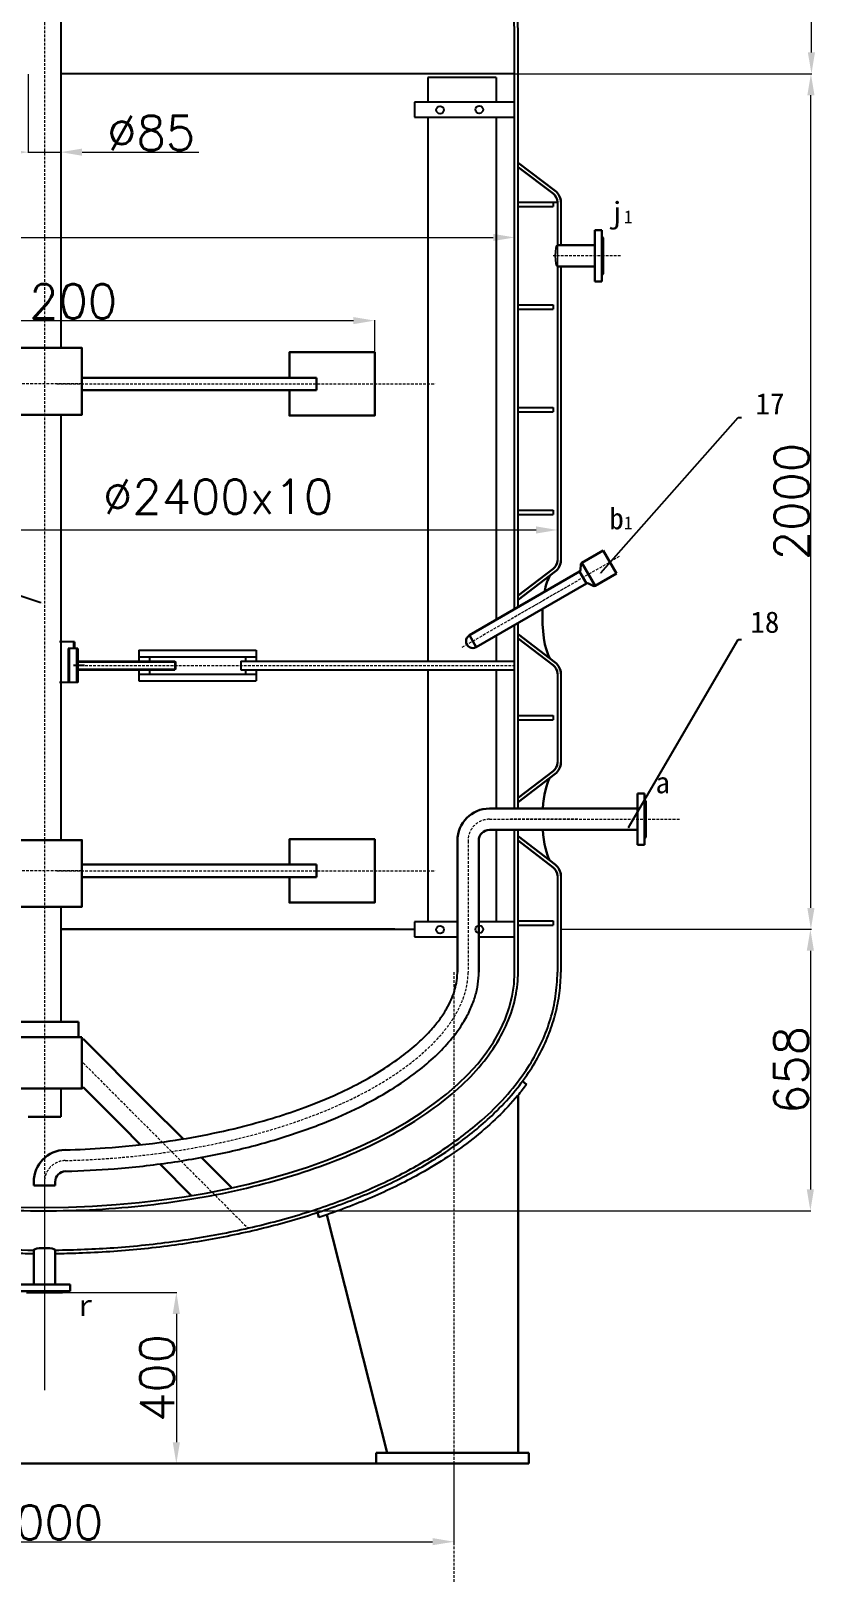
# Model space of a CAD drawing. Header units: millimetres. Extents: x -7851 to 49131, y -10352 to 4613.
# Drawn here: x 5809 to 7643, y -1685 to 1941 of the extents above; entities that cross this region are included whole.
import ezdxf
from ezdxf import colors
from ezdxf.entities.mleader import LeaderData, LeaderLine
from ezdxf.math import Vec2, Vec3

# ---------------------------------------------------------------- set-up
doc = ezdxf.new("R2010")
doc.units = ezdxf.units.MM
doc.linetypes.add('DASHED2', pattern=[9.525, 6.35, -3.175])
doc.layers.add('图层3', color=1, linetype='DASHED2', lineweight=5)
doc.layers.add('实体', color=7, linetype='Continuous', lineweight=30)
doc.styles.get("Standard").update_dxf_attribs({"font": 'txt.shx', "height": 80, "bigfont": 'gbcbig.shx'})
doc.dimstyles.new('副本 ISO-25', dxfattribs={"dimtxt": 80, "dimasz": 50, "dimexe": 1.25, "dimexo": 0.625, "dimgap": 5, "dimtad": 1, "dimtxsty": 'Standard', "dimcen": 2.5, "dimadec": 0, "dimazin": 0, "dimtfac": 1, "dimtmove": 0, "dimatfit": 3, "dimfxl": 1, "dimlwd": 5, "dimlwe": 5, "dimarcsym": 0})

# ---------------------------------------------------------------- blocks, each defined once
blk = doc.blocks.new('*D9')
at = {"layer": 'Defpoints', "color": 0}
for p in [(4740.5, 2191), (6940.5, 1841.2), (6940.5, 1458.6)]:
    blk.add_point(p, dxfattribs=at)
at = {"layer": '实体', "color": 0, "lineweight": 5}
for p, q in [((4740.5, 2190.4), (4740.5, 1457.4)), ((6940.5, 1840.6), (6940.5, 1457.4)), ((4790.5, 1458.6), (6890.5, 1458.6))]:
    blk.add_line(p, q, dxfattribs=at)
at = {"layer": '实体', "color": 0}
for points in [[(4790.5, 1466.9), (4790.5, 1450.3), (4740.5, 1458.6)], [(6890.5, 1466.9), (6890.5, 1450.3), (6940.5, 1458.6)]]:
    blk.add_solid(points, dxfattribs=at)
at = {"layer": '实体', "color": 0, "insert": (5481.3, 1528.9), "char_height": 80, "attachment_point": 5}
blk.add_mtext('%%C2200x10', dxfattribs=at)
blk = doc.blocks.new('*D10')
at = {"layer": 'Defpoints', "color": 0}
for p in [(5802.5, 1841.2), (5878.5, 1841.2), (5878.5, 1658)]:
    blk.add_point(p, dxfattribs=at)
at = {"layer": '实体', "color": 0, "lineweight": 5}
for p, q in [((5802.5, 1840.6), (5802.5, 1656.7)), ((5878.5, 1840.6), (5878.5, 1656.7)), ((5752.5, 1658), (5702.5, 1658)), ((5802.5, 1658), (5878.5, 1658)), ((5928.5, 1658), (6201.8, 1658))]:
    blk.add_line(p, q, dxfattribs=at)
at = {"layer": '实体', "color": 0}
for points in [[(5752.5, 1666.3), (5752.5, 1649.6), (5802.5, 1658)], [(5928.5, 1666.3), (5928.5, 1649.6), (5878.5, 1658)]]:
    blk.add_solid(points, dxfattribs=at)
at = {"layer": '实体', "color": 0, "insert": (6090.1, 1703), "char_height": 80, "attachment_point": 5}
blk.add_mtext('%%C85', dxfattribs=at)
blk = doc.blocks.new('*D11')
at = {"layer": 'Defpoints', "color": 0}
for p in [(6613.3, 1264.2), (5064.7, 1190.4), (6613.3, 1190.4)]:
    blk.add_point(p, dxfattribs=at)
at = {"layer": '实体', "color": 0, "lineweight": 5}
for p, q in [((5064.7, 1191.1), (5064.7, 1265.5)), ((5114.7, 1264.2), (6563.3, 1264.2)), ((6613.3, 1191.1), (6613.3, 1265.5))]:
    blk.add_line(p, q, dxfattribs=at)
at = {"layer": '实体', "color": 0}
for points in [[(5114.7, 1272.5), (5114.7, 1255.9), (5064.7, 1264.2)], [(6563.3, 1272.5), (6563.3, 1255.9), (6613.3, 1264.2)]]:
    blk.add_solid(points, dxfattribs=at)
at = {"layer": '实体', "color": 0, "insert": (5839, 1309.2), "char_height": 80, "attachment_point": 5}
blk.add_mtext('%%C1200', dxfattribs=at)
blk = doc.blocks.new('*D13')
at = {"layer": 'Defpoints', "color": 0}
for p in [(7040.5, 1541.2), (4640.5, 1390.7), (7040.5, 774.8)]:
    blk.add_point(p, dxfattribs=at)
at = {"layer": '实体', "color": 0, "lineweight": 5}
for p, q in [((7040.5, 1540.6), (7040.5, 773.5)), ((4640.5, 1390.1), (4640.5, 773.5)), ((4690.5, 774.8), (6990.5, 774.8))]:
    blk.add_line(p, q, dxfattribs=at)
at = {"layer": '实体', "color": 0}
for points in [[(4690.5, 783.1), (4690.5, 766.4), (4640.5, 774.8)], [(6990.5, 783.1), (6990.5, 766.4), (7040.5, 774.8)]]:
    blk.add_solid(points, dxfattribs=at)
at = {"layer": '实体', "color": 0, "insert": (6246.7, 852.5), "char_height": 80, "attachment_point": 5}
blk.add_mtext('%%C2400x10', dxfattribs=at)
blk = doc.blocks.new('*D14')
at = {"layer": 'Defpoints', "color": 0}
for p in [(5840.5, -1007.8), (5840.5, -1407.8), (6149, -1407.8)]:
    blk.add_point(p, dxfattribs=at)
at = {"layer": '实体', "color": 0, "lineweight": 5}
for p, q in [((5841.1, -1007.8), (6150.2, -1007.8)), ((6149, -1057.8), (6149, -1357.8)), ((5841.1, -1407.8), (6150.2, -1407.8))]:
    blk.add_line(p, q, dxfattribs=at)
at = {"layer": '实体', "color": 0}
for points in [[(6140.6, -1057.8), (6157.3, -1057.8), (6149, -1007.8)], [(6140.6, -1357.8), (6157.3, -1357.8), (6149, -1407.8)]]:
    blk.add_solid(points, dxfattribs=at)
at = {"layer": '实体', "color": 0, "insert": (6104, -1207.8), "char_height": 80, "attachment_point": 5, "rotation": 90}
blk.add_mtext('400', dxfattribs=at)
blk = doc.blocks.new('*D15')
at = {"layer": 'Defpoints', "color": 0}
for p in [(6940.5, 1841.2), (7633.6, 1841.2), (7190.9, -158.8)]:
    blk.add_point(p, dxfattribs=at)
at = {"layer": '实体', "color": 0, "lineweight": 5}
for p, q in [((6941.1, 1841.2), (7634.9, 1841.2)), ((7633.6, -108.8), (7633.6, 1791.2)), ((7191.5, -158.8), (7634.9, -158.8))]:
    blk.add_line(p, q, dxfattribs=at)
at = {"layer": '实体', "color": 0}
for points in [[(7625.3, 1791.2), (7642, 1791.2), (7633.6, 1841.2)], [(7625.3, -108.8), (7642, -108.8), (7633.6, -158.8)]]:
    blk.add_solid(points, dxfattribs=at)
at = {"layer": '实体', "color": 0, "insert": (7588.6, 841.2), "char_height": 80, "attachment_point": 5, "rotation": 90}
blk.add_mtext('2000', dxfattribs=at)
blk = doc.blocks.new('*D16')
at = {"layer": 'Defpoints', "color": 0}
for p in [(5840.5, 2499.2), (7634.9, 2499.2), (7633.6, 1841.2)]:
    blk.add_point(p, dxfattribs=at)
at = {"layer": '实体', "color": 0, "lineweight": 5}
for p, q in [((5841.1, 2499.2), (7636.1, 2499.2)), ((7634.9, 1891.2), (7634.9, 2449.2)), ((7634.2, 1841.2), (7636.1, 1841.2))]:
    blk.add_line(p, q, dxfattribs=at)
at = {"layer": '实体', "color": 0}
for points in [[(7626.5, 2449.2), (7643.2, 2449.2), (7634.9, 2499.2)], [(7626.5, 1891.2), (7643.2, 1891.2), (7634.9, 1841.2)]]:
    blk.add_solid(points, dxfattribs=at)
at = {"layer": '实体', "color": 0, "insert": (7589.9, 2170.2), "char_height": 80, "attachment_point": 5, "rotation": 90}
blk.add_mtext('658', dxfattribs=at)
blk = doc.blocks.new('*D17')
at = {"layer": 'Defpoints', "color": 0}
for p in [(7048.5, -158.8), (5840.5, -816.8), (7632.4, -816.8)]:
    blk.add_point(p, dxfattribs=at)
at = {"layer": '实体', "color": 0, "lineweight": 5}
for p, q in [((7049.1, -158.8), (7633.6, -158.8)), ((7632.4, -208.8), (7632.4, -766.8)), ((5841.1, -816.8), (7633.6, -816.8))]:
    blk.add_line(p, q, dxfattribs=at)
at = {"layer": '实体', "color": 0}
for points in [[(7624, -208.8), (7640.7, -208.8), (7632.4, -158.8)], [(7624, -766.8), (7640.7, -766.8), (7632.4, -816.8)]]:
    blk.add_solid(points, dxfattribs=at)
at = {"layer": '实体', "color": 0, "insert": (7587.4, -487.8), "char_height": 80, "attachment_point": 5, "rotation": 90}
blk.add_mtext('658', dxfattribs=at)
blk = doc.blocks.new('*D40')
at = {"layer": 'Defpoints', "color": 0}
for p in [(4882.5, -1407.8), (6798.5, -1407.8), (6798.5, -1590.4)]:
    blk.add_point(p, dxfattribs=at)
at = {"layer": '实体', "color": 0, "lineweight": 5}
for p, q in [((4882.5, -1408.4), (4882.5, -1591.6)), ((6798.5, -1408.4), (6798.5, -1591.6)), ((4932.5, -1590.4), (6748.5, -1590.4))]:
    blk.add_line(p, q, dxfattribs=at)
at = {"layer": '实体', "color": 0}
for points in [[(4932.5, -1582), (4932.5, -1598.7), (4882.5, -1590.4)], [(6748.5, -1582), (6748.5, -1598.7), (6798.5, -1590.4)]]:
    blk.add_solid(points, dxfattribs=at)
at = {"layer": '实体', "color": 0, "insert": (5840.5, -1545.4), "char_height": 80, "attachment_point": 5}
blk.add_mtext('2000', dxfattribs=at)

msp = doc.modelspace()

# ---------------------------------------------------------------- linework, layer by layer
for p, q in [((5878.454, 2490.87), (5878.454, 1200.413)), ((6940.454, 589.673), (6940.454, 1941.198)), ((6948.454, 594.292), (6948.454, 1941.198)), ((6940.454, 1841.198), (5878.454, 1841.198)), ((6737.618, 1832.164), (6737.618, 1775.182)), ((6897.618, 1832.164), (6737.618, 1832.164)), ((6897.618, 1832.164), (6897.618, 1775.182)), ((6940.454, 1775.182), (6706.324, 1775.182)), ((6706.324, 1775.182), (6706.324, 1739.873)), ((6706.324, 1739.873), (6940.454, 1739.873)), ((6737.618, 1739.873), (6737.618, 467.934)), ((6897.618, 1739.873), (6897.618, 564.942)), ((6948.454, 1541.198), (7040.454, 1541.198)), ((6948.454, 1541.198), (7030.454, 1541.198)), ((6948.454, 1541.198), (7030.454, 1541.198)), ((6948.454, 1531.198), (7030.454, 1531.198)), ((7030.454, 1541.198), (7030.454, 1531.198)), ((7040.454, 1541.198), (7040.454, 1440.732)), ((7048.454, 1541.198), (7048.454, 1440.732)), ((7040.454, 1390.732), (7040.454, 703.59)), ((7048.454, 1390.732), (7048.454, 703.59)), ((6948.454, 1301.198), (7030.454, 1301.198)), ((6948.454, 1291.198), (7030.454, 1291.198)), ((7030.454, 1301.198), (7030.454, 1291.198)), ((6948.454, 1061.198), (7030.454, 1061.198)), ((7030.454, 1061.198), (7030.454, 1051.198)), ((5878.454, 1044.224), (5878.454, 49.973)), ((6948.454, 1051.198), (7030.454, 1051.198)), ((6948.454, 821.198), (7030.454, 821.198)), ((6948.454, 811.198), (7030.454, 811.198)), ((7030.454, 821.198), (7030.454, 811.198)), ((6940.454, 123.534), (6940.454, 552.723)), ((6948.454, 123.534), (6948.454, 557.342)), ((5908.166, 512.934), (5875.618, 512.934)), ((5911.002, 512.934), (5878.454, 512.934)), ((5908.166, 512.934), (5908.166, 497.934)), ((5911.002, 512.934), (5911.002, 497.934)), ((6897.618, 527.992), (6897.618, 467.934)), ((5895.618, 497.934), (5895.618, 417.934)), ((5915.618, 497.934), (5895.618, 497.934)), ((5898.454, 497.934), (5898.454, 417.934)), ((5918.454, 497.934), (5898.454, 497.934)), ((5915.618, 497.934), (5915.618, 417.934)), ((5918.454, 497.934), (5918.454, 417.934)), ((6061.516, 493.934), (6061.516, 467.934)), ((6061.516, 493.934), (6335.817, 493.934)), ((6061.516, 477.934), (6335.817, 477.934)), ((6086.516, 477.934), (6086.516, 467.934)), ((6310.817, 477.934), (6310.817, 467.934)), ((6335.817, 493.934), (6335.817, 467.934)), ((5930.918, 457.934), (5908.259, 457.934)), ((5933.754, 457.934), (5911.095, 457.934)), ((5915.618, 467.934), (6145.713, 467.934)), ((5915.618, 466.434), (6145.713, 466.434)), ((5915.618, 449.434), (6145.713, 449.434)), ((5915.618, 447.934), (6145.713, 447.934)), ((6061.516, 447.934), (6061.516, 421.934)), ((6061.516, 437.934), (6335.817, 437.934)), ((6086.516, 447.934), (6086.516, 437.934)), ((6145.713, 467.934), (6147.213, 466.434)), ((6145.713, 467.934), (6145.713, 447.934)), ((6147.213, 449.434), (6145.713, 447.934)), ((6147.213, 466.434), (6147.213, 449.434)), ((6300.121, 467.934), (6300.121, 447.934)), ((6300.121, 467.934), (6937.618, 467.934)), ((6300.121, 447.934), (6937.618, 447.934)), ((6310.817, 447.934), (6310.817, 437.934)), ((6335.817, 447.934), (6335.817, 421.934)), ((6737.618, 447.934), (6737.618, -141.147)), ((6897.618, 447.934), (6897.618, 123.534)), ((7040.454, 438.806), (7040.454, 230.926)), ((7048.454, 438.806), (7048.454, 230.926)), ((5915.618, 417.934), (5875.618, 417.934)), ((5918.454, 417.934), (5878.454, 417.934)), ((6061.516, 421.934), (6335.817, 421.934)), ((6948.454, 341.198), (7030.454, 341.198)), ((6948.454, 331.198), (7030.454, 331.198)), ((7030.454, 341.198), (7030.454, 331.198)), ((6897.618, 73.534), (6897.618, -141.147)), ((6940.454, -258.802), (6940.454, 73.534)), ((6948.454, -258.802), (6948.454, 73.534)), ((7040.454, -33.858), (7040.454, -258.802)), ((7048.454, -33.858), (7048.454, -258.802)), ((5878.454, -106.216), (5878.454, -374.926)), ((6706.324, -141.147), (6706.324, -176.456)), ((6806.537, -141.147), (6706.324, -141.147)), ((6940.454, -141.147), (6856.537, -141.147)), ((6948.454, -138.802), (7030.454, -138.802)), ((7030.454, -138.802), (7030.454, -148.802)), ((6660.334, -158.802), (5878.454, -158.802)), ((5878.454, -158.802), (6706.324, -158.802)), ((5878.454, -158.802), (6706.324, -158.802)), ((6706.324, -176.456), (6806.537, -176.456)), ((6856.537, -176.456), (6940.454, -176.456)), ((6948.454, -148.802), (7030.454, -148.802)), ((5878.454, -531.115), (5878.454, -596.86))]:
    msp.add_line(p, q)
for centre in [(6765.965, 1756.771), (6857.538, 1757.527), (6765.965, -159.558), (6857.538, -158.802)]:
    msp.add_circle(centre, 8.923)
for centre, major_axis, ratio, start_param, end_param in [((5840.454, 1941.198), (-1100, 0), 0.5, 3.14159265, 3.77372964), ((7040.454, 1415.732), (0, 25), 0.2, 0, 3.14159265), ((5840.454, -258.802), (-1100, 0), 0.5, 0, 3.14159265)]:
    msp.add_ellipse(centre, major_axis=major_axis, ratio=ratio, start_param=start_param, end_param=end_param)
for points, knots in [([(6948.454, 1941.198), (6948.454, 1955.595), (6947.355, 1969.991), (6942.968, 1998.679), (6939.681, 2012.971), (6928.961, 2047.818), (6920.321, 2068.26), (6898.622, 2108.447), (6885.564, 2128.193), (6855.223, 2166.759), (6837.941, 2185.579), (6799.384, 2222.088), (6778.109, 2239.775), (6746.21, 2263.243), (6737.183, 2269.592), (6727.897, 2275.841)], [3.141592654, 3.141592654, 3.141592654, 3.141592654, 3.217898241, 3.217898241, 3.294203829, 3.294203829, 3.405282086, 3.405282086, 3.516360343, 3.516360343, 3.6274386, 3.6274386, 3.738516856, 3.738516856, 3.78056949, 3.78056949, 3.78056949, 3.78056949]), ([(4632.454, -258.802), (4632.454, -272.859), (4633.23, -286.913), (4636.546, -317.002), (4639.336, -333.007), (4646.862, -364.622), (4651.596, -380.23), (4662.878, -410.902), (4669.425, -425.966), (4684.191, -455.46), (4692.41, -469.89), (4710.384, -498.072), (4720.14, -511.824), (4741.071, -538.638), (4752.247, -551.701), (4775.922, -577.139), (4788.421, -589.516), (4827.782, -625.631), (4856.504, -648.358), (4918.381, -691.17), (4951.54, -711.257), (5021.822, -748.781), (5058.947, -766.219), (5136.665, -798.381), (5177.261, -813.104), (5261.378, -839.74), (5304.901, -851.651), (5394.277, -872.565), (5440.131, -881.566), (5533.527, -896.571), (5581.069, -902.574), (5677.168, -911.519), (5725.724, -914.461), (5788.101, -916.248), (5801.775, -916.518), (5815.454, -916.666)], [0, 0, 0, 0, 0.05505027, 0.05505027, 0.11846385, 0.11846385, 0.18187743, 0.18187743, 0.245291, 0.245291, 0.30870458, 0.30870458, 0.37211816, 0.37211816, 0.43553173, 0.43553173, 0.49894531, 0.49894531, 0.62577246, 0.62577246, 0.75259962, 0.75259962, 0.87942677, 0.87942677, 1.00625393, 1.00625393, 1.13308108, 1.13308108, 1.25990824, 1.25990824, 1.38673539, 1.38673539, 1.51356254, 1.51356254, 1.54913103, 1.54913103, 1.54913103, 1.54913103]), ([(4640.454, -258.802), (4640.454, -272.687), (4641.227, -286.572), (4644.299, -314.197), (4646.598, -327.938), (4652.668, -355.148), (4656.438, -368.617), (4665.374, -395.184), (4670.539, -408.281), (4682.174, -434.036), (4688.645, -446.694), (4702.804, -471.528), (4710.492, -483.705), (4731.153, -513.549), (4744.84, -530.902), (4774.548, -564.463), (4790.571, -580.674), (4824.769, -611.965), (4842.946, -627.046), (4881.301, -656.092), (4901.481, -670.057), (4955.649, -704.455), (4990.993, -724.08), (5065.731, -760.546), (5105.127, -777.385), (5187.408, -808.178), (5230.293, -822.13), (5318.929, -847.029), (5364.681, -857.975), (5458.37, -876.753), (5506.309, -884.584), (5603.648, -897.042), (5653.049, -901.67), (5740.211, -906.923), (5777.819, -908.256), (5815.463, -908.666)], [0, 0, 0, 0, 0.05554015, 0.05554015, 0.1110803, 0.1110803, 0.16662045, 0.16662045, 0.2221606, 0.2221606, 0.27770075, 0.27770075, 0.3332409, 0.3332409, 0.41667894, 0.41667894, 0.50011699, 0.50011699, 0.58355503, 0.58355503, 0.66699307, 0.66699307, 0.79763433, 0.79763433, 0.92827559, 0.92827559, 1.05891685, 1.05891685, 1.18955811, 1.18955811, 1.32019936, 1.32019936, 1.45084062, 1.45084062, 1.54906367, 1.54906367, 1.54906367, 1.54906367]), ([(4732.454, -258.802), (4732.454, -273.198), (4733.554, -287.594), (4737.94, -316.282), (4741.227, -330.574), (4751.947, -365.422), (4760.587, -385.864), (4782.286, -426.05), (4795.344, -445.796), (4825.685, -484.362), (4842.967, -503.183), (4881.524, -539.691), (4902.799, -557.378), (4949.077, -591.424), (4974.079, -607.783), (5027.503, -638.986), (5055.925, -653.831), (5115.844, -681.837), (5147.34, -694.999), (5213.025, -719.484), (5247.213, -730.808), (5317.865, -751.485), (5354.328, -760.838), (5429.087, -777.462), (5467.381, -784.733), (5545.334, -797.107), (5584.992, -802.21), (5665.188, -810.185), (5705.726, -813.057), (5787.185, -816.537), (5828.106, -817.145), (5909.833, -816.09), (5950.638, -814.426), (6031.633, -808.846), (6071.822, -804.931), (6151.096, -794.895), (6190.179, -788.774), (6266.762, -774.402), (6304.262, -766.15), (6377.221, -747.613), (6412.68, -737.328), (6481.125, -714.847), (6514.111, -702.651), (6577.209, -676.49), (6607.321, -662.525), (6664.305, -632.989), (6691.177, -617.418), (6741.353, -584.847), (6764.658, -567.847), (6807.411, -532.607), (6826.86, -514.368), (6861.652, -476.85), (6876.997, -457.573), (6903.366, -418.196), (6914.392, -398.096), (6931.947, -357.319), (6938.476, -336.641), (6946.529, -296.892), (6948.454, -277.847), (6948.454, -258.802)], [0, 0, 0, 0, 0.07630559, 0.07630559, 0.15261118, 0.15261118, 0.26368943, 0.26368943, 0.37476769, 0.37476769, 0.48584595, 0.48584595, 0.5969242, 0.5969242, 0.70800246, 0.70800246, 0.81908072, 0.81908072, 0.93015897, 0.93015897, 1.04123723, 1.04123723, 1.15231549, 1.15231549, 1.26339374, 1.26339374, 1.374472, 1.374472, 1.48555026, 1.48555026, 1.59662851, 1.59662851, 1.70770677, 1.70770677, 1.81878503, 1.81878503, 1.92986328, 1.92986328, 2.04094154, 2.04094154, 2.1520198, 2.1520198, 2.26309805, 2.26309805, 2.37417631, 2.37417631, 2.48525457, 2.48525457, 2.59633282, 2.59633282, 2.70741108, 2.70741108, 2.81848934, 2.81848934, 2.9295676, 2.9295676, 3.04064585, 3.04064585, 3.14159265, 3.14159265, 3.14159265, 3.14159265]), ([(5865.445, -908.666), (5911.28, -908.168), (5957.06, -906.298), (6052.121, -899.536), (6101.334, -894.38), (6198.176, -880.876), (6245.805, -872.529), (6338.762, -852.735), (6384.089, -841.289), (6471.772, -815.41), (6514.127, -800.977), (6595.252, -769.243), (6634.022, -751.942), (6707.421, -714.565), (6742.052, -694.491), (6806.654, -651.613), (6836.628, -628.809), (6883.349, -587.53), (6901.398, -569.743), (6934.653, -532.77), (6949.858, -513.583), (6974.224, -478.045), (6983.981, -461.956), (7001.353, -428.972), (7008.967, -412.076), (7021.851, -377.601), (7027.121, -360.02), (7035.135, -324.387), (7037.878, -306.335), (7040.069, -278.413), (7040.454, -268.607), (7040.454, -258.802)], [1.592529, 1.592529, 1.592529, 1.592529, 1.71212314, 1.71212314, 1.8427644, 1.8427644, 1.97340566, 1.97340566, 2.10404691, 2.10404691, 2.23468817, 2.23468817, 2.36532943, 2.36532943, 2.49597069, 2.49597069, 2.62661195, 2.62661195, 2.71897619, 2.71897619, 2.81134043, 2.81134043, 2.88409805, 2.88409805, 2.95685567, 2.95685567, 3.0296133, 3.0296133, 3.10237092, 3.10237092, 3.14159265, 3.14159265, 3.14159265, 3.14159265]), ([(5865.454, -916.666), (5883.887, -916.466), (5902.31, -916.046), (5969.387, -913.708), (6017.875, -910.466), (6113.77, -900.925), (6161.177, -894.626), (6254.238, -879.039), (6299.892, -869.75), (6388.809, -848.27), (6432.072, -836.079), (6515.614, -808.897), (6555.895, -793.905), (6632.932, -761.215), (6669.692, -743.516), (6739.196, -705.476), (6771.943, -685.132), (6832.952, -641.805), (6861.214, -618.818), (6903.049, -579.278), (6918.149, -563.55), (6945.533, -531.822), (6957.916, -515.874), (6979.479, -484.614), (6988.852, -469.389), (7005.435, -438.734), (7012.709, -423.326), (7025.138, -392.442), (7030.357, -376.982), (7038.889, -345.627), (7042.201, -329.727), (7046.818, -297.675), (7048.121, -281.521), (7048.435, -263.168), (7048.454, -260.985), (7048.454, -258.802)], [1.59246163, 1.59246163, 1.59246163, 1.59246163, 1.6403897, 1.6403897, 1.76721685, 1.76721685, 1.89404401, 1.89404401, 2.02087116, 2.02087116, 2.14769831, 2.14769831, 2.27452547, 2.27452547, 2.40135262, 2.40135262, 2.52817978, 2.52817978, 2.65500693, 2.65500693, 2.73420218, 2.73420218, 2.80948424, 2.80948424, 2.87743449, 2.87743449, 2.94303223, 2.94303223, 3.0063689, 3.0063689, 3.06970558, 3.06970558, 3.13304225, 3.13304225, 3.14159265, 3.14159265, 3.14159265, 3.14159265]), ([(5888.7, -674.317), (5920.216, -673.58), (5951.656, -672.121), (6025.285, -666.995), (6067.281, -662.721), (6142.996, -652.533), (6176.952, -646.996), (6243.314, -634.231), (6275.714, -627.002), (6332.447, -612.535), (6357.12, -605.573), (6404.973, -590.714), (6428.155, -582.818), (6477.41, -564.49), (6503.097, -553.868), (6547.64, -533.486), (6566.919, -523.875), (6603.366, -504.121), (6620.531, -493.979), (6652.598, -473.346), (6667.504, -462.853), (6694.935, -441.741), (6707.47, -431.113), (6728.381, -411.586), (6737.107, -402.665), (6752.832, -385.058), (6759.836, -376.368), (6771.812, -359.883), (6776.883, -352.066), (6785.433, -337.269), (6788.986, -330.265), (6795.015, -316.647), (6797.491, -310.034), (6801.502, -297.152), (6803.034, -290.9), (6804.831, -281.06), (6805.355, -277.42), (6806.038, -270.981), (6806.251, -268.168), (6806.483, -263.17), (6806.534, -260.986), (6806.534, -258.802)], [1.61751901, 1.61751901, 1.61751901, 1.61751901, 1.70915847, 1.70915847, 1.83371036, 1.83371036, 1.93806678, 1.93806678, 2.04242321, 2.04242321, 2.12650984, 2.12650984, 2.21059648, 2.21059648, 2.31195663, 2.31195663, 2.39646563, 2.39646563, 2.48097463, 2.48097463, 2.56548362, 2.56548362, 2.64999262, 2.64999262, 2.72158997, 2.72158997, 2.79318733, 2.79318733, 2.86035162, 2.86035162, 2.92375218, 2.92375218, 2.98715273, 2.98715273, 3.05055328, 3.05055328, 3.08859957, 3.08859957, 3.11837106, 3.11837106, 3.14159265, 3.14159265, 3.14159265, 3.14159265]), ([(5889.87, -724.304), (5928.069, -723.411), (5966.163, -721.482), (6048.94, -715.008), (6093.476, -710.029), (6180.735, -697.268), (6223.459, -689.485), (6306.304, -671.288), (6346.425, -660.873), (6423.309, -637.657), (6460.073, -624.854), (6523.735, -599.495), (6551.256, -587.256), (6603.114, -561.582), (6627.45, -548.147), (6672.617, -520.367), (6693.447, -506.022), (6727.896, -479.432), (6742.138, -467.282), (6768.032, -442.814), (6779.684, -430.498), (6800.388, -405.917), (6809.44, -393.654), (6823.683, -371.459), (6829.271, -361.489), (6838.811, -341.786), (6842.763, -332.053), (6849.147, -312.829), (6851.58, -303.337), (6855.034, -284.527), (6856.056, -275.206), (6856.49, -263.537), (6856.534, -261.169), (6856.534, -258.802)], [1.61751955, 1.61751955, 1.61751955, 1.61751955, 1.72596019, 1.72596019, 1.85534326, 1.85534326, 1.98472633, 1.98472633, 2.1141094, 2.1141094, 2.24349247, 2.24349247, 2.35125414, 2.35125414, 2.45901582, 2.45901582, 2.5667775, 2.5667775, 2.65488775, 2.65488775, 2.742998, 2.742998, 2.83110825, 2.83110825, 2.90408325, 2.90408325, 2.97705825, 2.97705825, 3.05003325, 3.05003325, 3.12300825, 3.12300825, 3.14159265, 3.14159265, 3.14159265, 3.14159265]), ([(6968.454, -521.184), (6961.704, -530.299), (6954.641, -539.255), (6933.052, -565.059), (6917.714, -581.475), (6885.006, -613.151), (6867.637, -628.413), (6831.018, -657.815), (6811.768, -671.954), (6771.519, -699.133), (6750.519, -712.173), (6694.515, -744.244), (6658.324, -762.483), (6582.411, -796.25), (6542.687, -811.778), (6495.134, -828.082), (6488.779, -830.216), (6482.389, -832.317)], [0.354605773, 0.354605773, 0.354605773, 0.354605773, 0.396197492, 0.396197492, 0.476585821, 0.476585821, 0.55697415, 0.55697415, 0.637362479, 0.637362479, 0.717750808, 0.717750808, 0.843736782, 0.843736782, 0.969722757, 0.969722757, 0.989031472, 0.989031472, 0.989031472, 0.989031472])]:
    msp.add_open_spline(points, degree=3, knots=knots)
at = {"layer": '图层3'}
for p, q in [((5840.454, 3199.772), (5840.454, -1235.767)), ((7188.454, 1415.732), (7030.804, 1415.732)), ((5928.01, 1116.34), (4925.665, 1116.34)), ((5869.254, 1116.34), (6755.243, 1116.34)), ((7185.379, 712.606), (6815.344, 498.966)), ((7068.626, 645.198), (6932.097, 566.373)), ((5935.618, 457.934), (6937.618, 457.934)), ((6881.537, 98.534), (7327.8, 98.534)), ((7088.454, 98.534), (6930.804, 98.534)), ((6831.537, 48.534), (6831.537, -258.802)), ((5928.01, -22.144), (4925.665, -22.144)), ((5869.254, -22.144), (6755.243, -22.144)), ((6798.454, -258.802), (6798.454, -1684.552)), ((5930.846, -471.052), (6316.456, -857.321)), ((5840.454, -749.297), (5840.454, -1235.767))]:
    msp.add_line(p, q, dxfattribs=at)
for centre, start in [((6881.537, 48.534), 90), ((5890.454, -749.297), 91.339465)]:
    msp.add_arc(centre, 50, start, 180, dxfattribs=at)
msp.add_open_spline([(5889.285, -699.311), (5906.092, -698.918), (5922.877, -698.322), (5977.209, -695.733), (6014.579, -692.924), (6088.397, -685.31), (6124.842, -680.509), (6196.322, -668.988), (6231.359, -662.271), (6300.09, -646.915), (6333.759, -638.247), (6398.656, -619.221), (6429.886, -608.862), (6489.489, -586.656), (6517.858, -574.808), (6566.606, -552.082), (6587.508, -541.401), (6626.893, -519.385), (6645.37, -508.05), (6675.591, -487.716), (6687.884, -478.815), (6710.914, -460.861), (6721.655, -451.807), (6742.589, -432.717), (6752.607, -422.675), (6770.708, -402.707), (6778.785, -392.784), (6793.062, -373.201), (6799.256, -363.547), (6808.87, -346.415), (6812.594, -338.873), (6818.97, -324.061), (6821.625, -316.788), (6825.96, -302.491), (6827.641, -295.469), (6830.118, -281.581), (6830.911, -274.733), (6831.451, -264.867), (6831.534, -261.834), (6831.534, -258.802)], degree=3, knots=[1.6175197, 1.6175197, 1.6175197, 1.6175197, 1.66580172, 1.66580172, 1.77420329, 1.77420329, 1.88260487, 1.88260487, 1.99100644, 1.99100644, 2.10113523, 2.10113523, 2.21118821, 2.21118821, 2.32124119, 2.32124119, 2.41186939, 2.41186939, 2.50249759, 2.50249759, 2.57128798, 2.57128798, 2.64007837, 2.64007837, 2.71606759, 2.71606759, 2.7920568, 2.7920568, 2.86804601, 2.86804601, 2.92958613, 2.92958613, 2.99112626, 2.99112626, 3.05266638, 3.05266638, 3.11420651, 3.11420651, 3.14159265, 3.14159265, 3.14159265, 3.14159265], dxfattribs=at)
at = {"layer": '实体'}
for p, q in [((7035.254, 1567.598), (6948.454, 1632.698)), ((7030.454, 1561.198), (6948.454, 1622.698)), ((7144.454, 1475.732), (7128.454, 1475.732)), ((7128.454, 1475.732), (7128.454, 1355.732)), ((7144.454, 1475.732), (7144.454, 1355.732)), ((7147.454, 1457.732), (7144.454, 1460.732)), ((7147.454, 1457.732), (7147.454, 1373.732)), ((7128.454, 1440.732), (7040.454, 1440.732)), ((7128.454, 1390.732), (7040.454, 1390.732)), ((7144.454, 1355.732), (7128.454, 1355.732)), ((7147.454, 1373.732), (7144.454, 1370.732)), ((6477.217, 1130.7), (5928.01, 1130.7)), ((6477.217, 1130.7), (6477.217, 1101.389)), ((5928.01, 1101.389), (6477.217, 1101.389)), ((7147.712, 726.654), (7098.068, 697.992)), ((7147.712, 726.654), (7178.712, 672.961)), ((7095.578, 693.984), (7094.763, 681.334)), ((7098.068, 697.992), (7129.068, 644.299)), ((7092.273, 677.326), (6834.783, 528.664)), ((7030.592, 683.695), (6948.454, 621.198)), ((7035.436, 677.328), (6948.454, 611.146)), ((7092.273, 677.326), (7108.273, 649.613)), ((7178.712, 672.961), (7129.068, 644.299)), ((7108.273, 649.613), (6850.783, 500.951)), ((7124.352, 644.147), (7112.989, 649.765)), ((6834.783, 528.664), (6850.783, 500.951)), ((7035.436, 465.069), (6948.454, 531.251)), ((7030.592, 458.702), (6948.454, 521.198)), ((7030.592, 211.03), (6948.454, 148.534)), ((7035.436, 204.664), (6948.454, 138.482)), ((7244.056, 158.534), (7228.056, 158.534)), ((7228.056, 158.534), (7228.056, 38.534)), ((7244.056, 158.534), (7244.056, 38.534)), ((7228.056, 123.534), (6881.537, 123.534)), ((7247.056, 140.534), (7244.056, 143.534)), ((7247.056, 140.534), (7247.056, 56.534)), ((7228.056, 73.534), (6881.537, 73.534)), ((6806.537, 48.534), (6806.537, -258.802)), ((6856.537, 48.534), (6856.537, -258.802)), ((7035.436, -7.596), (6948.454, 58.587)), ((7030.592, -13.962), (6948.454, 48.534)), ((7244.056, 38.534), (7228.056, 38.534)), ((7247.056, 56.534), (7244.056, 53.534)), ((5928.01, -7.193), (6477.217, -7.193)), ((6477.217, -36.504), (6477.217, -7.193)), ((6477.217, -36.504), (5928.01, -36.504)), ((5919.983, -374.926), (5919.983, -410.989)), ((5750.062, -410.989), (5928.01, -410.989)), ((5930.846, -414.435), (6084.169, -568.02)), ((5930.846, -527.669), (6021.568, -618.546)), ((6968.454, -521.184), (6959.002, -513.783)), ((6084.169, -568.02), (6164.747, -648.735)), ((6948.454, -546.646), (6948.455, -1382.8)), ((5802.454, -596.86), (5878.454, -596.86)), ((6021.568, -618.546), (6065.423, -662.476)), ((6110.254, -707.384), (6184.03, -781.285)), ((6207.864, -691.926), (6279.015, -763.199)), ((5815.454, -749.297), (5815.454, -757.597)), ((5815.454, -756.495), (5815.454, -757.597)), ((5815.454, -757.597), (5865.454, -757.597)), ((5865.454, -749.297), (5865.454, -757.597)), ((5865.454, -756.495), (5865.454, -757.597)), ((6479.064, -819.158), (6482.389, -832.317)), ((6501.404, -825.932), (6642.137, -1382.801)), ((5815.454, -988.802), (5815.454, -908.802)), ((5865.454, -988.802), (5865.454, -908.802)), ((5900.454, -988.802), (5780.454, -988.802)), ((5900.454, -1004.802), (5780.454, -1004.802)), ((5882.454, -1007.802), (5798.454, -1007.802)), ((5882.454, -1007.802), (5885.454, -1004.802)), ((5900.454, -1004.802), (5900.454, -988.802)), ((6973.455, -1407.8), (4707.454, -1407.801)), ((6616.351, -1382.801), (6973.455, -1382.8)), ((6616.351, -1382.801), (6616.351, -1407.801)), ((6973.455, -1382.8), (6973.455, -1407.8))]:
    msp.add_line(p, q, dxfattribs=at)
for points in [[(5750.062, 1200.413), (5928.01, 1200.413), (5928.01, 1044.224), (5750.062, 1044.224)], [(5750.062, -106.216), (5928.01, -106.216), (5928.01, 49.973), (5750.062, 49.973)]]:
    msp.add_lwpolyline(points, close=True, dxfattribs=at)
for points in [[(6413.729, 1101.389), (6413.729, 1042.248), (6613.331, 1042.248), (6613.331, 1190.433), (6413.729, 1190.433), (6413.729, 1130.7)], [(6413.729, -7.193), (6413.729, 51.948), (6613.331, 51.948), (6613.331, -96.236), (6413.729, -96.236), (6413.729, -36.504)], [(5760.925, -374.926), (5919.983, -374.926)], [(5928.01, -410.989), (5928.01, -531.115), (5750.062, -531.115), (5750.062, -410.989)]]:
    msp.add_lwpolyline(points, dxfattribs=at)
for centre, radius, start, end in [((7015.454, 1541.198), 25, 0, 53.130102), ((7015.454, 1541.198), 33, 0, 53.130102), ((7015.454, 703.59), 25, 307.266402, 0), ((7015.454, 703.59), 33, 307.266402, 0), ((7100.568, 693.662), 5, 120, 176.309932), ((7089.773, 681.656), 5, 300, 356.309932), ((7110.773, 645.283), 5, 63.690068, 120), ((7126.568, 648.629), 5, 243.690068, 300), ((6842.783, 514.808), 16, 120, 300), ((7015.454, 438.806), 25, 0, 52.733598), ((7015.454, 438.806), 33, 0, 52.733598), ((7015.454, 230.926), 25, 307.266402, 0), ((7015.454, 230.926), 33, 307.266402, 0), ((6881.537, 48.534), 75, 90, 180), ((6881.537, 48.534), 25, 90, 180), ((7015.454, -33.858), 25, 0, 52.733598), ((7015.454, -33.858), 33, 0, 52.733598), ((5890.454, -749.297), 75, 91.340069, 180), ((5890.454, -749.297), 25, 91.339859, 180)]:
    msp.add_arc(centre, radius, start, end, dxfattribs=at)
for centre, major_axis, ratio, start_param, end_param in [((7035.436, 571.198), (0, 106.13), 0.28267297, 0.42370001, 0.9823932), ((7035.436, 571.198), (0, 106.13), 0.28267297, 1.38761854, 2.71789265), ((7035.436, 98.534), (0, 106.13), 0.28267297, 0.42370001, 1.33300075), ((7035.436, 98.534), (0, 106.13), 0.28267297, 1.8085919, 2.71789265), ((5840.454, -908.802), (-25, 0), 0.2, 3.14159265, 6.28318531)]:
    msp.add_ellipse(centre, major_axis=major_axis, ratio=ratio, start_param=start_param, end_param=end_param, dxfattribs=at)

# ---------------------------------------------------------------- texts
at = {"layer": '实体', "char_height": 50, "attachment_point": 1}
for s, insert, width in [('{\\fFangSong_GB2312|b0|i0|c134|p49;j\\H0.6x;1}', (7162.067, 1541.71), 49.19757), ('{\\fFangSong_GB2312|b0|i0|c134|p49;17}', (7503.705, 1094.76), 87.35666), ('{\\fFangSong_GB2312|b0|i0|c134|p49;b\\H0.6x;1}', (7162.067, 826.516), 49.19757), ('{\\fFangSong_GB2312|b0|i0|c134|p49;18}', (7491.83, 584.425), 87.35666), ('{\\fFangSong_GB2312|b0|i0|c134|p49;a}', (7269.967, 209.296), 49.19757), ('{\\fFangSong_GB2312|b0|i0|c134|p49;r}', (5920.29, -1012.901), 49.19757)]:
    msp.add_mtext(s, dxfattribs=dict(at, insert=insert, width=width))

# ---------------------------------------------------------------- dimensions: what is measured, and where the dimension line sits
at = {"layer": '实体'}
for base, p1, p2, picture, middle in [((7634.874, 2499.198), (7633.624, 1841.198), (5840.454, 2499.198), '*D16', (7589.874, 2170.198)), ((7633.624, 1841.198), (7190.89, -158.802), (6940.454, 1841.198), '*D15', (7588.624, 841.198)), ((7632.374, -816.802), (7048.454, -158.802), (5840.454, -816.802), '*D17', (7587.374, -487.802)), ((6148.967, -1407.801), (5840.454, -1007.802), (5840.454, -1407.801), '*D14', (6103.967, -1207.801))]:
    dim = msp.add_linear_dim(base=base, p1=p1, p2=p2, angle=90, dimstyle='副本 ISO-25', dxfattribs=at)
    dim.commit()
    dim.dimension.update_dxf_attribs({"geometry": picture, "text_midpoint": middle})
for base, p1, p2, text, picture, middle in [((6940.454, 1458.602), (4740.454, 2190.991), (6940.454, 1841.198), '%%C2200x10', '*D9', (5481.314, 1528.93)), ((7040.454, 774.771), (4640.454, 1390.732), (7040.454, 1541.198), '%%C2400x10', '*D13', (6246.657, 852.549))]:
    dim = msp.add_linear_dim(base=base, p1=p1, p2=p2, text=text, dimstyle='副本 ISO-25', override={"dimtmove": 2}, dxfattribs=at)
    dim.commit()
    dim.dimension.update_dxf_attribs({"geometry": picture, "text_midpoint": middle, "dimtype": 160})
for base, p1, p2, text, picture, middle in [((5878.454, 1657.971), (5802.454, 1841.198), (5878.454, 1841.198), '%%C85', '*D10', (6090.121, 1702.971)), ((6613.331, 1264.214), (5064.741, 1190.433), (6613.331, 1190.433), '%%C1200', '*D11', (5839.036, 1309.214)), ((6798.454, -1590.358), (4882.454, -1407.801), (6798.454, -1407.801), '2000', '*D40', (5840.454, -1545.358))]:
    dim = msp.add_linear_dim(base=base, p1=p1, p2=p2, text=text, dimstyle='副本 ISO-25', dxfattribs=at)
    dim.commit()
    dim.dimension.update_dxf_attribs({"geometry": picture, "text_midpoint": middle})

# ---------------------------------------------------------------- leaders
ml = msp.add_multileader_mtext('Standard', dxfattribs=at)
ml.set_content('', color=256)
ml.set_leader_properties()
ml.build(insert=Vec2(0, 0))
ctx = ml.context
ctx.base_point, ctx.plane_origin = Vec3(4281.668, 1110.347), Vec3(5835.933, 603.402)
ctx.text_align_type = 2
notes = []
notes.append((ctx, [(0, (1, 1, 0), (4293.668, 1110.347), (-1, 0), 8, [(0, [(5835.933, 603.402)], 0, [])])]))
ctx.mtext.insert, ctx.mtext.alignment, ctx.mtext.flow_direction = Vec3(4283.668, 1112.347), 3, 5
ml = msp.add_multileader_mtext('Standard', dxfattribs=at)
ml.set_content('', color=256)
ml.set_leader_properties()
ml.build(insert=Vec2(0, 0))
ctx = ml.context
ctx.base_point, ctx.plane_origin = Vec3(7471.197, 1037.917), Vec3(7139.396, 671.735)
notes.append((ctx, [(0, (1, 1, 0), (7463.197, 1037.917), (1, 0), 8, [(0, [(7139.396, 671.735)], 0, [])])]))
ctx.mtext.insert, ctx.mtext.flow_direction = Vec3(7473.197, 1039.917), 5
ml = msp.add_multileader_mtext('Standard', dxfattribs=at)
ml.set_content('', color=256)
ml.set_leader_properties()
ml.build(insert=Vec2(0, 0))
ctx = ml.context
ctx.base_point, ctx.plane_origin = Vec3(7471.197, 518.45), Vec3(7204.724, 75.626)
notes.append((ctx, [(0, (1, 1, 0), (7463.197, 518.45), (1, 0), 8, [(0, [(7204.724, 75.626)], 0, [])])]))
ctx.mtext.insert, ctx.mtext.flow_direction = Vec3(7473.197, 520.45), 5
for ctx, leaders in notes:
    for number, flags, end, landing, length, lines in leaders:
        leader = LeaderData()
        leader.index, (leader.has_last_leader_line, leader.has_dogleg_vector, leader.attachment_direction) = number, flags
        leader.last_leader_point, leader.dogleg_vector, leader.dogleg_length = Vec3(end), Vec3(landing), length
        for number, points, colour, breaks in lines:
            line = LeaderLine()
            line.index, line.vertices, line.color, line.breaks = number, Vec3.list(points), colors.encode_raw_color(colour), breaks
            leader.lines.append(line)
        ctx.leaders.append(leader)

doc.saveas('drawing.dxf')
